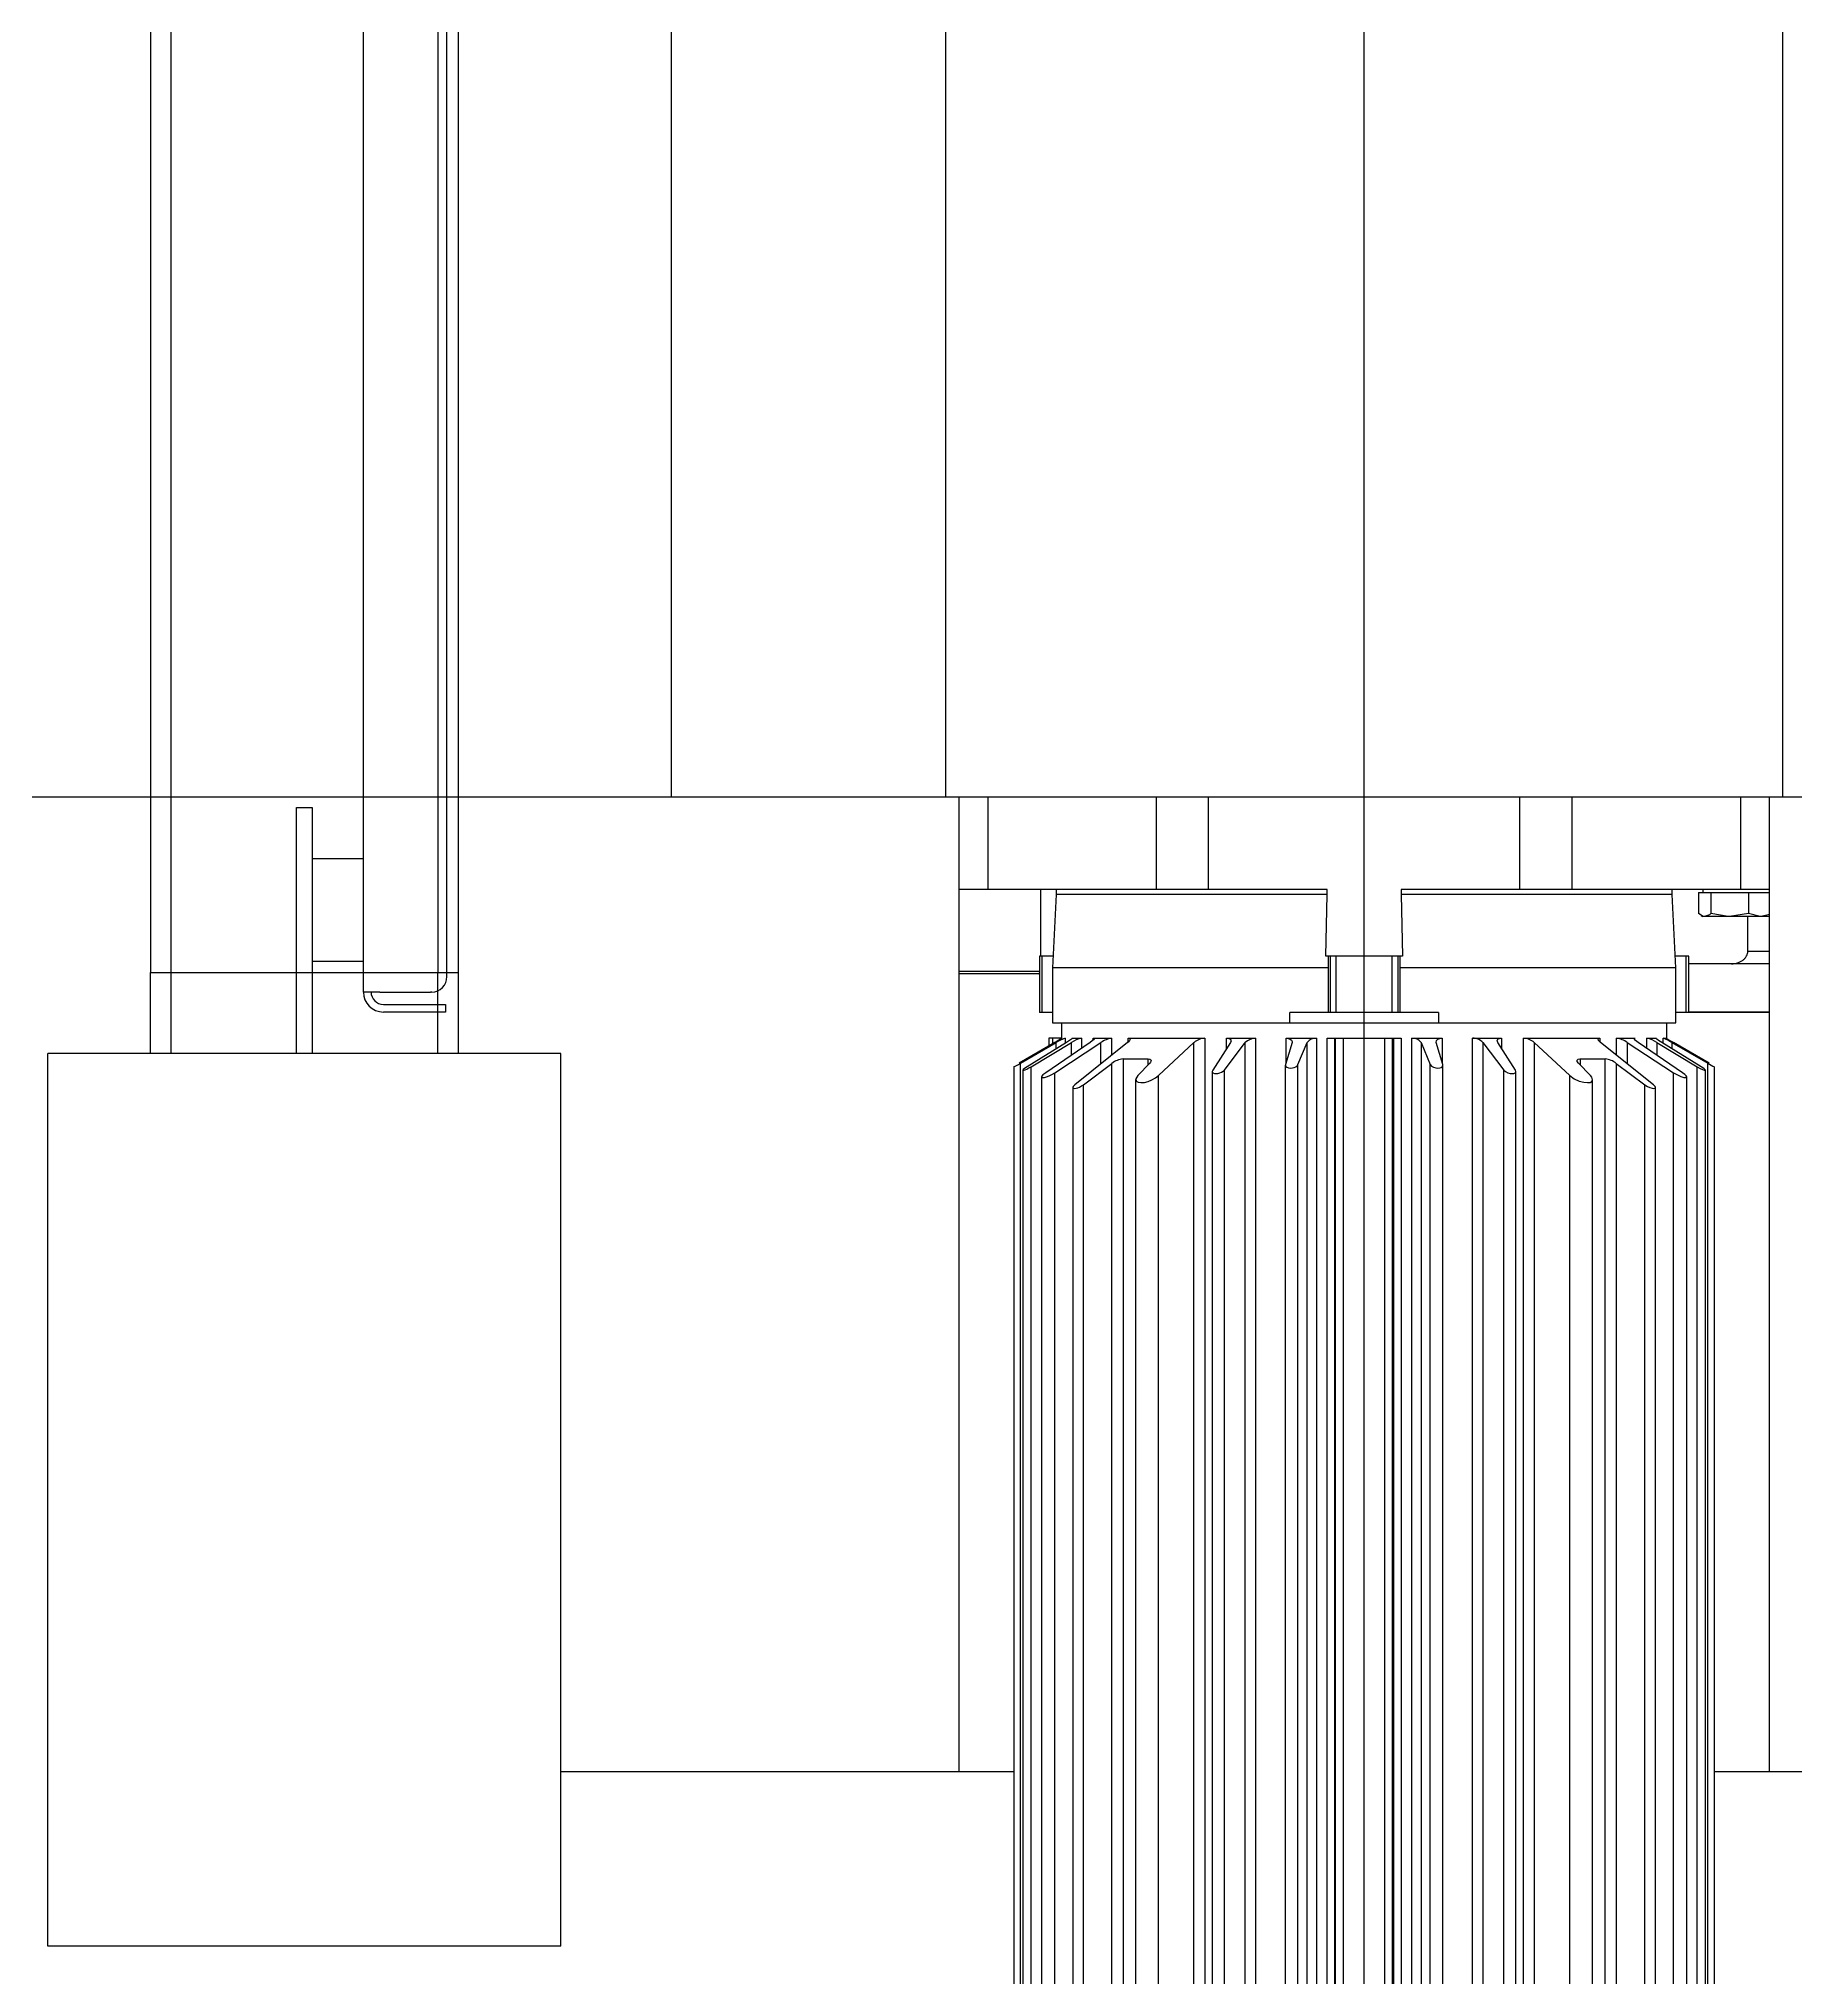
# Model space of a CAD drawing. Header units: inches. Extents: x -955375 to 106222, y -96450 to 64845.
# Drawn here: x 20549.7 to 20891.9, y 26645.1 to 27022.9 of the extents above; entities that cross this region are included whole.
import ezdxf

# ---------------------------------------------------------------- set-up
doc = ezdxf.new("R2010")
doc.units = ezdxf.units.IN
doc.header["$MEASUREMENT"] = 0
doc.linetypes.add('CONTINUA', pattern=[0])
doc.layers.add('ACHUTECH', color=24, linetype='Continuous', lineweight=18)
doc.layers.add('DIBUJO', color=2, linetype='Continuous')
doc.layers.add('P-EQUIPO NUEVO', color=134, linetype='Continuous')
doc.styles.get("Standard").update_dxf_attribs({"font": 'isocp2.shx'})
doc.dimstyles.new('SUPERPEQUEÑA', dxfattribs={"dimtxt": 0.1, "dimasz": 0.05, "dimexe": 0.1, "dimexo": 0.15, "dimgap": 0.05, "dimtad": 1, "dimzin": 0, "dimdsep": 46, "dimtxsty": 'Standard', "dimblk1": 'CRUZZ', "dimblk2": 'CRUZZ', "dimsah": 1, "dimcen": 0.03, "dimse1": 1, "dimse2": 1, "dimclrd": 109, "dimclre": 4, "dimclrt": 173, "dimadec": 0, "dimazin": 0, "dimtfac": 1, "dimtix": 1, "dimtmove": 1, "dimatfit": 3, "dimldrblk": 'CRUZZ', "dimfxl": 1, "dimtolj": 1, "dimtzin": 0, "dimlwd": -1, "dimarcsym": 0})

# ---------------------------------------------------------------- blocks, each defined once
blk = doc.blocks.new('CRUZ')
at = {"layer": 'DIBUJO', "color": 7, "lineweight": -3}
for p, q in [((-0.22, 0), (0.22, 0)), ((0, 0.22), (0, -0.22))]:
    blk.add_line(p, q, dxfattribs=at)
at = {"layer": 'DIBUJO', "color": 7, "lineweight": -3, "const_width": 0.05}
blk.add_lwpolyline([(-0.03, 0, 1), (0.03, 0, 1)], format="xyb", close=True, dxfattribs=at)
blk = doc.blocks.new('CRUZZ')
at = {"layer": 'DIBUJO', "color": 3, "xscale": 10, "yscale": 10, "zscale": 10}
blk.add_blockref('CRUZ', (0, 0), dxfattribs=at)
blk = doc.blocks.new('*D185')
at = {"layer": 'ACHUTECH', "color": 7, "ltscale": 500, "transparency": 16777216}
blk.add_line((5118.65, 54499.15), (5118.65, 25409.93), dxfattribs=at)
at = {"layer": 'Defpoints', "color": 0, "linetype": 'CONTINUA', "ltscale": 500, "transparency": 16777216}
for p in [(26169.23, 54499.2), (5118.65, 25409.88), (6592.24, 25409.88)]:
    blk.add_point(p, dxfattribs=at)
at = {"layer": 'ACHUTECH', "color": 7, "linetype": 'CONTINUA', "ltscale": 500, "transparency": 16777216, "xscale": 0.05, "yscale": 0.05, "zscale": 0.05}
for p, rotation in [((5118.65, 54499.2), 90), ((5118.65, 25409.88), 270)]:
    blk.add_blockref('CRUZZ', p, dxfattribs=dict(at, rotation=rotation))
at = {"layer": 'ACHUTECH', "color": 7, "linetype": 'CONTINUA', "lineweight": 13, "ltscale": 500, "transparency": 16777216, "insert": (5118.56, 39954.54), "char_height": 0.15, "attachment_point": 5, "rotation": 90}
blk.add_mtext('\\A1;29089.32', dxfattribs=at)
blk = doc.blocks.new('*D201')
at = {"layer": 'ACHUTECH', "color": 7, "ltscale": 500, "transparency": 16777216}
blk.add_line((4340.12, 59153.03), (4340.12, 15437.33), dxfattribs=at)
at = {"layer": 'Defpoints', "color": 0, "linetype": 'CONTINUA', "ltscale": 500, "transparency": 16777216}
for p in [(21639.15, 59153.08), (4340.12, 15437.28), (6285.39, 15437.28)]:
    blk.add_point(p, dxfattribs=at)
at = {"layer": 'ACHUTECH', "color": 7, "linetype": 'CONTINUA', "ltscale": 500, "transparency": 16777216, "xscale": 0.05, "yscale": 0.05, "zscale": 0.05}
for p, rotation in [((4340.12, 59153.08), 90), ((4340.12, 15437.28), 270)]:
    blk.add_blockref('CRUZZ', p, dxfattribs=dict(at, rotation=rotation))
at = {"layer": 'ACHUTECH', "color": 7, "linetype": 'CONTINUA', "lineweight": 13, "ltscale": 500, "transparency": 16777216, "insert": (4340.02, 37295.18), "char_height": 0.15, "attachment_point": 5, "rotation": 90}
blk.add_mtext('\\A1;43715.81', dxfattribs=at)
blk = doc.blocks.new('termoformadora 2')
for p, q in [((128467.17, -8469.36), (128467.17, -9693.36)), ((128398.89, -8578.86), (128398.89, -8794.8)), ((128400.22, -8578.86), (128400.22, -8795.48)), ((128400.66, -8578.86), (128400.66, -8794.13)), ((128402.26, -8578.86), (128402.26, -8794.78)), ((128404.31, -8578.86), (128404.31, -8792.81)), ((128406.88, -8578.86), (128406.88, -8793.64)), ((128410.41, -8578.86), (128410.41, -8790.77)), ((128412.47, -8578.86), (128412.47, -8791.28)), ((128418.03, -8795.46), (128418.03, -8578.86)), ((128420.2, -8578.86), (128420.2, -8796.32)), ((128422.64, -8578.86), (128422.64, -8792.28)), ((128427.11, -8578.86), (128427.11, -8793.07)), ((128434.02, -8799.53), (128434.02, -8578.86)), ((128436.12, -8578.86), (128436.12, -8800.36)), ((128437.58, -8578.86), (128437.58, -8793.9)), ((128439.95, -8578.86), (128439.95, -8794.16)), ((128444.01, -8799.51), (128444.01, -8578.86)), ((128446.03, -8578.86), (128446.03, -8800.36)), ((128451.81, -8578.86), (128451.81, -8795.1)), ((128454.27, -8578.86), (128454.27, -8795.22)), ((128456.07, -8799.51), (128456.07, -8578.86)), ((128457.88, -8578.86), (128457.88, -8800.36)), ((128459.98, -8800.36), (128459.98, -8578.86)), ((128461.38, -8578.86), (128461.38, -8800.36)), ((128461.62, -8578.86), (128461.62, -8800.36)), ((128463.12, -8578.86), (128463.12, -8800.36)), ((128471.21, -8578.86), (128471.21, -8800.36)), ((128472.72, -8578.86), (128472.72, -8800.36)), ((128472.96, -8800.36), (128472.96, -8578.86)), ((128474.36, -8578.86), (128474.36, -8800.36)), ((128476.46, -8800.36), (128476.46, -8578.86)), ((128478.26, -8578.86), (128478.26, -8799.51)), ((128480.06, -8578.86), (128480.06, -8795.22)), ((128482.53, -8795.1), (128482.53, -8578.86)), ((128488.31, -8800.36), (128488.31, -8578.86)), ((128490.32, -8578.86), (128490.32, -8799.51)), ((128494.39, -8578.86), (128494.39, -8794.16)), ((128496.76, -8793.9), (128496.76, -8578.86)), ((128498.22, -8800.36), (128498.22, -8578.86)), ((128500.32, -8578.86), (128500.32, -8799.53)), ((128507.23, -8578.86), (128507.23, -8793.07)), ((128511.7, -8792.29), (128511.7, -8578.86)), ((128514.14, -8796.32), (128514.14, -8578.86)), ((128516.31, -8578.86), (128516.31, -8795.46)), ((128521.87, -8578.86), (128521.87, -8791.28)), ((128523.92, -8790.77), (128523.92, -8578.86)), ((128527.46, -8578.86), (128527.46, -8793.64)), ((128530.03, -8792.82), (128530.03, -8578.86)), ((128532.08, -8578.86), (128532.08, -8794.78)), ((128533.68, -8794.13), (128533.68, -8578.86)), ((128534.11, -8578.86), (128534.11, -8795.48)), ((128535.45, -8794.81), (128535.45, -8578.86)), ((128623.67, -8623.36), (128623.67, -8797.36)), ((128623.67, -8623.36), (128723.67, -8623.36)), ((128723.67, -8623.36), (128723.67, -8797.36)), ((128205.17, -8657.36), (128398.89, -8657.36)), ((128388.17, -8657.36), (128388.17, -8847.36)), ((128535.45, -8657.36), (128623.67, -8657.36)), ((128546.17, -8847.36), (128546.17, -8657.36)), ((128410.43, -8790.71), (128410.41, -8790.77)), ((128410.41, -8790.77), (128410.41, -8790.77)), ((128410.41, -8790.77), (128410.49, -8790.97)), ((128410.53, -8790.62), (128410.43, -8790.71)), ((128410.43, -8790.71), (128410.43, -8790.71)), ((128410.49, -8790.97), (128410.49, -8790.97)), ((128410.49, -8790.97), (128410.71, -8791.2)), ((128410.73, -8790.59), (128410.53, -8790.62)), ((128410.53, -8790.62), (128410.53, -8790.62)), ((128410.71, -8791.2), (128410.71, -8791.2)), ((128410.71, -8791.2), (128410.8, -8791.28)), ((128411.04, -8790.62), (128410.73, -8790.59)), ((128410.73, -8790.59), (128410.73, -8790.59)), ((128410.8, -8791.28), (128410.8, -8791.28)), ((128410.8, -8791.28), (128410.8, -8791.28)), ((128410.8, -8791.28), (128410.8, -8791.28)), ((128410.8, -8791.28), (128410.8, -8791.28)), ((128410.8, -8791.28), (128410.8, -8791.28)), ((128410.8, -8791.28), (128410.8, -8791.28)), ((128410.8, -8791.28), (128410.8, -8791.28)), ((128410.8, -8791.28), (128410.8, -8791.28)), ((128410.8, -8791.28), (128410.8, -8791.28)), ((128410.8, -8791.28), (128410.8, -8791.28)), ((128410.8, -8791.28), (128421.08, -8799.51)), ((128411.48, -8790.75), (128411.04, -8790.62)), ((128411.04, -8790.62), (128411.04, -8790.62)), ((128411.97, -8790.97), (128411.48, -8790.75)), ((128411.48, -8790.75), (128411.48, -8790.75)), ((128412.47, -8791.28), (128411.97, -8790.97)), ((128411.97, -8790.97), (128411.97, -8790.97)), ((128418.03, -8795.46), (128412.47, -8791.28)), ((128422.78, -8791.94), (128422.64, -8792.23)), ((128422.64, -8792.23), (128422.64, -8792.23)), ((128422.64, -8792.23), (128422.64, -8792.28)), ((128422.64, -8792.28), (128422.64, -8792.28)), ((128422.64, -8792.28), (128422.81, -8792.75)), ((128423.12, -8791.76), (128422.78, -8791.94)), ((128422.78, -8791.94), (128422.78, -8791.94)), ((128423.65, -8791.7), (128423.12, -8791.76)), ((128423.12, -8791.76), (128423.12, -8791.76)), ((128424.37, -8791.77), (128423.65, -8791.7)), ((128423.65, -8791.7), (128423.65, -8791.7)), ((128425.28, -8792.02), (128424.37, -8791.77)), ((128424.37, -8791.77), (128424.37, -8791.77)), ((128426.24, -8792.45), (128425.28, -8792.02)), ((128425.28, -8792.02), (128425.28, -8792.02)), ((128508.54, -8792.23), (128507.81, -8792.62)), ((128509.28, -8791.94), (128508.54, -8792.23)), ((128508.54, -8792.23), (128508.54, -8792.23)), ((128509.99, -8791.76), (128509.28, -8791.94)), ((128509.28, -8791.94), (128509.28, -8791.94)), ((128510.65, -8791.7), (128509.99, -8791.76)), ((128509.99, -8791.76), (128509.99, -8791.76)), ((128511.23, -8791.77), (128510.65, -8791.7)), ((128510.65, -8791.7), (128510.65, -8791.7)), ((128511.62, -8792.02), (128511.23, -8791.77)), ((128511.23, -8791.77), (128511.23, -8791.77)), ((128511.68, -8792.45), (128511.62, -8792.02)), ((128511.62, -8792.02), (128511.62, -8792.02)), ((128513.26, -8799.51), (128523.54, -8791.28)), ((128521.87, -8791.28), (128516.31, -8795.46)), ((128522.21, -8791.05), (128521.87, -8791.28)), ((128521.87, -8791.28), (128521.87, -8791.28)), ((128521.87, -8791.28), (128521.87, -8791.28)), ((128521.87, -8791.28), (128521.87, -8791.28)), ((128521.87, -8791.28), (128521.87, -8791.28)), ((128521.87, -8791.28), (128521.87, -8791.28)), ((128521.87, -8791.28), (128521.87, -8791.28)), ((128521.87, -8791.28), (128521.87, -8791.28)), ((128521.87, -8791.28), (128521.87, -8791.28)), ((128521.87, -8791.28), (128521.87, -8791.28)), ((128522.6, -8790.85), (128522.21, -8791.05)), ((128522.21, -8791.05), (128522.21, -8791.05)), ((128522.97, -8790.71), (128522.6, -8790.85)), ((128522.6, -8790.85), (128522.6, -8790.85)), ((128523.31, -8790.62), (128522.97, -8790.71)), ((128522.97, -8790.71), (128522.97, -8790.71)), ((128523.59, -8790.59), (128523.31, -8790.62)), ((128523.31, -8790.62), (128523.31, -8790.62)), ((128523.54, -8791.28), (128523.85, -8790.97)), ((128523.82, -8790.62), (128523.59, -8790.59)), ((128523.59, -8790.59), (128523.59, -8790.59)), ((128523.92, -8790.75), (128523.82, -8790.62)), ((128523.82, -8790.62), (128523.82, -8790.62)), ((128523.85, -8790.97), (128523.92, -8790.75)), ((128523.85, -8790.97), (128523.85, -8790.97)), ((128523.92, -8790.75), (128523.92, -8790.75)), ((128399.96, -8795.48), (128406.88, -8799.51)), ((128407.19, -8799.51), (128400.22, -8795.48)), ((128400.72, -8794.09), (128400.66, -8794.13)), ((128400.66, -8794.13), (128400.66, -8794.13)), ((128400.66, -8794.13), (128400.73, -8794.23)), ((128400.9, -8794.13), (128400.72, -8794.09)), ((128400.72, -8794.09), (128400.72, -8794.09)), ((128400.73, -8794.23), (128400.73, -8794.23)), ((128400.73, -8794.23), (128400.91, -8794.39)), ((128401.24, -8794.25), (128400.9, -8794.13)), ((128400.9, -8794.13), (128400.9, -8794.13)), ((128400.91, -8794.39), (128400.91, -8794.39)), ((128400.91, -8794.39), (128401.2, -8794.6)), ((128401.2, -8794.6), (128401.2, -8794.6)), ((128401.2, -8794.6), (128401.49, -8794.78)), ((128401.7, -8794.47), (128401.24, -8794.25)), ((128401.24, -8794.25), (128401.24, -8794.25)), ((128401.49, -8794.78), (128401.49, -8794.78)), ((128401.49, -8794.78), (128401.49, -8794.78)), ((128401.49, -8794.78), (128401.49, -8794.78)), ((128401.49, -8794.78), (128401.49, -8794.78)), ((128401.49, -8794.78), (128401.49, -8794.78)), ((128401.49, -8794.78), (128401.49, -8794.78)), ((128401.49, -8794.78), (128401.49, -8794.78)), ((128401.49, -8794.78), (128401.49, -8794.78)), ((128401.49, -8794.78), (128401.49, -8794.78)), ((128401.49, -8794.78), (128409.19, -8799.51)), ((128402.26, -8794.78), (128401.7, -8794.47)), ((128401.7, -8794.47), (128401.7, -8794.47)), ((128410.14, -8799.51), (128402.26, -8794.78)), ((128404.35, -8792.72), (128404.31, -8792.81)), ((128404.31, -8792.81), (128404.31, -8792.81)), ((128404.31, -8792.81), (128404.41, -8793.02)), ((128404.53, -8792.68), (128404.35, -8792.72)), ((128404.35, -8792.72), (128404.35, -8792.72)), ((128404.41, -8793.02), (128404.41, -8793.02)), ((128404.41, -8793.02), (128404.68, -8793.3)), ((128404.89, -8792.72), (128404.53, -8792.68)), ((128404.53, -8792.68), (128404.53, -8792.68)), ((128404.68, -8793.3), (128404.68, -8793.3)), ((128404.68, -8793.3), (128405.13, -8793.64)), ((128405.44, -8792.9), (128404.89, -8792.72)), ((128404.89, -8792.72), (128404.89, -8792.72)), ((128405.13, -8793.64), (128405.13, -8793.64)), ((128405.13, -8793.64), (128405.13, -8793.64)), ((128405.13, -8793.64), (128405.13, -8793.64)), ((128405.13, -8793.64), (128405.13, -8793.64)), ((128405.13, -8793.64), (128405.13, -8793.64)), ((128405.13, -8793.64), (128405.13, -8793.64)), ((128405.13, -8793.64), (128405.13, -8793.64)), ((128405.13, -8793.64), (128405.13, -8793.64)), ((128405.13, -8793.64), (128405.13, -8793.64)), ((128405.13, -8793.64), (128413.78, -8799.52)), ((128406.12, -8793.21), (128405.44, -8792.9)), ((128405.44, -8792.9), (128405.44, -8792.9)), ((128406.88, -8793.64), (128406.12, -8793.21)), ((128406.12, -8793.21), (128406.12, -8793.21)), ((128415.89, -8799.52), (128406.88, -8793.64)), ((128415.89, -8799.52), (128415.89, -8795.35)), ((128422.81, -8792.75), (128422.81, -8792.75)), ((128422.81, -8792.75), (128423.06, -8793.07)), ((128423.06, -8793.07), (128423.06, -8793.07)), ((128423.06, -8793.07), (128423.06, -8793.07)), ((128423.06, -8793.07), (128423.06, -8793.07)), ((128423.06, -8793.07), (128423.06, -8793.07)), ((128423.06, -8793.07), (128423.06, -8793.07)), ((128423.06, -8793.07), (128423.06, -8793.07)), ((128423.06, -8793.07), (128423.06, -8793.07)), ((128423.06, -8793.07), (128423.06, -8793.07)), ((128423.06, -8793.07), (128423.06, -8793.07)), ((128423.06, -8793.07), (128423.06, -8793.07)), ((128423.06, -8793.07), (128425.41, -8795.48)), ((128425.1, -8796.32), (128425.1, -8795.16)), ((128425.41, -8795.48), (128425.64, -8795.81)), ((128425.65, -8796.1), (128425.49, -8796.25)), ((128425.64, -8795.81), (128425.64, -8795.81)), ((128425.64, -8795.81), (128425.65, -8796.1)), ((128425.65, -8796.1), (128425.65, -8796.1)), ((128427.11, -8793.07), (128426.24, -8792.45)), ((128426.24, -8792.45), (128426.24, -8792.45)), ((128434.02, -8799.53), (128427.11, -8793.07)), ((128437.62, -8793.74), (128437.58, -8793.9)), ((128437.58, -8793.9), (128437.58, -8793.9)), ((128437.58, -8793.9), (128437.67, -8794.16)), ((128437.76, -8793.6), (128437.62, -8793.74)), ((128437.62, -8793.74), (128437.62, -8793.74)), ((128437.67, -8794.16), (128437.67, -8794.16)), ((128437.67, -8794.16), (128437.67, -8794.16)), ((128437.67, -8794.16), (128437.67, -8794.16)), ((128437.67, -8794.16), (128437.67, -8794.16)), ((128437.67, -8794.16), (128437.67, -8794.16)), ((128437.67, -8794.16), (128437.67, -8794.16)), ((128437.67, -8794.16), (128437.67, -8794.16)), ((128437.67, -8794.16), (128437.67, -8794.16)), ((128437.67, -8794.16), (128437.67, -8794.16)), ((128437.67, -8794.16), (128441.14, -8799.51)), ((128437.99, -8793.51), (128437.76, -8793.6)), ((128437.76, -8793.6), (128437.76, -8793.6)), ((128438.3, -8793.47), (128437.99, -8793.51)), ((128437.99, -8793.51), (128437.99, -8793.51)), ((128438.7, -8793.51), (128438.3, -8793.47)), ((128438.3, -8793.47), (128438.3, -8793.47)), ((128439.16, -8793.63), (128438.7, -8793.51)), ((128438.7, -8793.51), (128438.7, -8793.51)), ((128439.6, -8793.85), (128439.16, -8793.63)), ((128439.16, -8793.63), (128439.16, -8793.63)), ((128439.95, -8794.16), (128439.6, -8793.85)), ((128439.6, -8793.85), (128439.6, -8793.85)), ((128444.01, -8799.51), (128439.95, -8794.16)), ((128451.82, -8795), (128451.81, -8795.1)), ((128451.81, -8795.1), (128451.81, -8795.1)), ((128451.81, -8795.1), (128451.83, -8795.22)), ((128451.95, -8794.8), (128451.82, -8795)), ((128451.82, -8795), (128451.82, -8795)), ((128451.83, -8795.22), (128451.83, -8795.22)), ((128451.83, -8795.22), (128451.83, -8795.22)), ((128451.83, -8795.22), (128451.83, -8795.22)), ((128451.83, -8795.22), (128451.83, -8795.22)), ((128451.83, -8795.22), (128451.83, -8795.22)), ((128451.83, -8795.22), (128451.83, -8795.22)), ((128451.83, -8795.22), (128451.83, -8795.22)), ((128451.83, -8795.22), (128451.83, -8795.22)), ((128451.83, -8795.22), (128451.83, -8795.22)), ((128451.83, -8795.22), (128451.83, -8795.22)), ((128451.83, -8795.22), (128453.12, -8799.51)), ((128452.16, -8794.65), (128451.95, -8794.8)), ((128451.95, -8794.8), (128451.95, -8794.8)), ((128451.96, -8800.36), (128451.96, -8795.65)), ((128452.44, -8794.56), (128452.16, -8794.65)), ((128452.16, -8794.65), (128452.16, -8794.65)), ((128452.79, -8794.53), (128452.44, -8794.56)), ((128452.44, -8794.56), (128452.44, -8794.56)), ((128453.19, -8794.57), (128452.79, -8794.53)), ((128452.79, -8794.53), (128452.79, -8794.53)), ((128453.64, -8794.69), (128453.19, -8794.57)), ((128453.19, -8794.57), (128453.19, -8794.57)), ((128454.02, -8794.91), (128453.64, -8794.69)), ((128453.64, -8794.69), (128453.64, -8794.69)), ((128454.27, -8795.22), (128454.02, -8794.91)), ((128454.02, -8794.91), (128454.02, -8794.91)), ((128456.07, -8799.51), (128454.27, -8795.22)), ((128480.06, -8795.22), (128478.26, -8799.51)), ((128480.22, -8795), (128480.06, -8795.22)), ((128480.06, -8795.22), (128480.06, -8795.22)), ((128480.06, -8795.22), (128480.06, -8795.22)), ((128480.06, -8795.22), (128480.06, -8795.22)), ((128480.06, -8795.22), (128480.06, -8795.22)), ((128480.06, -8795.22), (128480.06, -8795.22)), ((128480.06, -8795.22), (128480.06, -8795.22)), ((128480.06, -8795.22), (128480.06, -8795.22)), ((128480.06, -8795.22), (128480.06, -8795.22)), ((128480.06, -8795.22), (128480.06, -8795.22)), ((128480.49, -8794.8), (128480.22, -8795)), ((128480.22, -8795), (128480.22, -8795)), ((128480.81, -8794.65), (128480.49, -8794.8)), ((128480.49, -8794.8), (128480.49, -8794.8)), ((128481.15, -8794.56), (128480.81, -8794.65)), ((128480.81, -8794.65), (128480.81, -8794.65)), ((128481.52, -8794.53), (128481.15, -8794.56)), ((128481.15, -8794.56), (128481.15, -8794.56)), ((128481.22, -8799.51), (128482.51, -8795.22)), ((128481.9, -8794.57), (128481.52, -8794.53)), ((128481.52, -8794.53), (128481.52, -8794.53)), ((128482.25, -8794.69), (128481.9, -8794.57)), ((128481.9, -8794.57), (128481.9, -8794.57)), ((128482.48, -8794.91), (128482.25, -8794.69)), ((128482.25, -8794.69), (128482.25, -8794.69)), ((128482.38, -8795.65), (128482.38, -8800.36)), ((128482.51, -8795.22), (128482.48, -8794.91)), ((128482.48, -8794.91), (128482.48, -8794.91)), ((128494.39, -8794.16), (128490.32, -8799.51)), ((128493.2, -8799.51), (128496.67, -8794.16)), ((128494.62, -8793.94), (128494.39, -8794.16)), ((128494.39, -8794.16), (128494.39, -8794.16)), ((128494.39, -8794.16), (128494.39, -8794.16)), ((128494.39, -8794.16), (128494.39, -8794.16)), ((128494.39, -8794.16), (128494.39, -8794.16)), ((128494.39, -8794.16), (128494.39, -8794.16)), ((128494.39, -8794.16), (128494.39, -8794.16)), ((128494.39, -8794.16), (128494.39, -8794.16)), ((128494.39, -8794.16), (128494.39, -8794.16)), ((128494.39, -8794.16), (128494.39, -8794.16)), ((128494.94, -8793.74), (128494.62, -8793.94)), ((128494.62, -8793.94), (128494.62, -8793.94)), ((128495.29, -8793.6), (128494.94, -8793.74)), ((128494.94, -8793.74), (128494.94, -8793.74)), ((128495.65, -8793.51), (128495.29, -8793.6)), ((128495.29, -8793.6), (128495.29, -8793.6)), ((128496.01, -8793.47), (128495.65, -8793.51)), ((128495.65, -8793.51), (128495.65, -8793.51)), ((128496.35, -8793.51), (128496.01, -8793.47)), ((128496.01, -8793.47), (128496.01, -8793.47)), ((128496.63, -8793.63), (128496.35, -8793.51)), ((128496.35, -8793.51), (128496.35, -8793.51)), ((128496.76, -8793.85), (128496.63, -8793.63)), ((128496.63, -8793.63), (128496.63, -8793.63)), ((128496.67, -8794.16), (128496.76, -8793.85)), ((128496.76, -8793.85), (128496.76, -8793.85)), ((128507.23, -8793.07), (128500.32, -8799.53)), ((128507.81, -8792.62), (128507.23, -8793.07)), ((128507.23, -8793.07), (128507.23, -8793.07)), ((128507.23, -8793.07), (128507.23, -8793.07)), ((128507.23, -8793.07), (128507.23, -8793.07)), ((128507.23, -8793.07), (128507.23, -8793.07)), ((128507.23, -8793.07), (128507.23, -8793.07)), ((128507.23, -8793.07), (128507.23, -8793.07)), ((128507.23, -8793.07), (128507.23, -8793.07)), ((128507.23, -8793.07), (128507.23, -8793.07)), ((128507.23, -8793.07), (128507.23, -8793.07)), ((128507.81, -8792.62), (128507.81, -8792.62)), ((128508.66, -8795.98), (128508.77, -8795.68)), ((128508.72, -8796.16), (128508.66, -8795.98)), ((128508.66, -8795.98), (128508.66, -8795.98)), ((128508.77, -8795.68), (128508.93, -8795.48)), ((128508.77, -8795.68), (128508.77, -8795.68)), ((128508.93, -8795.48), (128511.27, -8793.07)), ((128508.93, -8795.48), (128508.93, -8795.48)), ((128508.93, -8795.48), (128508.93, -8795.48)), ((128508.93, -8795.48), (128508.93, -8795.48)), ((128508.93, -8795.48), (128508.93, -8795.48)), ((128508.93, -8795.48), (128508.93, -8795.48)), ((128509.24, -8795.16), (128509.24, -8796.32)), ((128511.27, -8793.07), (128511.68, -8792.45)), ((128511.68, -8792.45), (128511.68, -8792.45)), ((128527.46, -8793.64), (128518.45, -8799.52)), ((128518.45, -8795.35), (128518.45, -8799.52)), ((128520.56, -8799.52), (128529.21, -8793.64)), ((128532.08, -8794.78), (128524.2, -8799.51)), ((128525.15, -8799.51), (128532.85, -8794.78)), ((128534.11, -8795.48), (128527.15, -8799.51)), ((128527.99, -8793.32), (128527.46, -8793.64)), ((128527.46, -8793.64), (128527.46, -8793.64)), ((128527.46, -8793.64), (128527.46, -8793.64)), ((128527.46, -8793.64), (128527.46, -8793.64)), ((128527.46, -8793.64), (128527.46, -8793.64)), ((128527.46, -8793.64), (128527.46, -8793.64)), ((128527.46, -8793.64), (128527.46, -8793.64)), ((128527.46, -8793.64), (128527.46, -8793.64)), ((128527.46, -8793.64), (128527.46, -8793.64)), ((128527.46, -8793.64), (128527.46, -8793.64)), ((128527.46, -8799.51), (128534.37, -8795.48)), ((128528.55, -8793.05), (128527.99, -8793.32)), ((128527.99, -8793.32), (128527.99, -8793.32)), ((128529.04, -8792.85), (128528.55, -8793.05)), ((128528.55, -8793.05), (128528.55, -8793.05)), ((128529.46, -8792.72), (128529.04, -8792.85)), ((128529.04, -8792.85), (128529.04, -8792.85)), ((128529.21, -8793.64), (128529.76, -8793.21)), ((128529.79, -8792.68), (128529.46, -8792.72)), ((128529.46, -8792.72), (128529.46, -8792.72)), ((128529.76, -8793.21), (128530.01, -8792.9)), ((128529.76, -8793.21), (128529.76, -8793.21)), ((128529.99, -8792.72), (128529.79, -8792.68)), ((128529.79, -8792.68), (128529.79, -8792.68)), ((128530.01, -8792.9), (128529.99, -8792.72)), ((128529.99, -8792.72), (128529.99, -8792.72)), ((128530.01, -8792.9), (128530.01, -8792.9)), ((128532.48, -8794.56), (128532.08, -8794.78)), ((128532.08, -8794.78), (128532.08, -8794.78)), ((128532.08, -8794.78), (128532.08, -8794.78)), ((128532.08, -8794.78), (128532.08, -8794.78)), ((128532.08, -8794.78), (128532.08, -8794.78)), ((128532.08, -8794.78), (128532.08, -8794.78)), ((128532.08, -8794.78), (128532.08, -8794.78)), ((128532.08, -8794.78), (128532.08, -8794.78)), ((128532.08, -8794.78), (128532.08, -8794.78)), ((128532.08, -8794.78), (128532.08, -8794.78)), ((128532.87, -8794.36), (128532.48, -8794.56)), ((128532.48, -8794.56), (128532.48, -8794.56)), ((128532.85, -8794.78), (128533.32, -8794.47)), ((128533.19, -8794.21), (128532.87, -8794.36)), ((128532.87, -8794.36), (128532.87, -8794.36)), ((128533.44, -8794.13), (128533.19, -8794.21)), ((128533.19, -8794.21), (128533.19, -8794.21)), ((128533.32, -8794.47), (128533.59, -8794.25)), ((128533.32, -8794.47), (128533.32, -8794.47)), ((128533.61, -8794.09), (128533.44, -8794.13)), ((128533.44, -8794.13), (128533.44, -8794.13)), ((128533.59, -8794.25), (128533.68, -8794.13)), ((128533.59, -8794.25), (128533.59, -8794.25)), ((128533.68, -8794.13), (128533.61, -8794.09)), ((128533.61, -8794.09), (128533.61, -8794.09)), ((128533.68, -8794.13), (128533.68, -8794.13)), ((128534.51, -8795.26), (128534.11, -8795.48)), ((128534.88, -8795.06), (128534.51, -8795.26)), ((128535.16, -8794.92), (128534.88, -8795.06)), ((128535.35, -8794.83), (128535.16, -8794.92)), ((128535.45, -8794.81), (128535.35, -8794.83)), ((128407.19, -8799.51), (128407.19, -8798.28)), ((128408.88, -8799.32), (128408.88, -8800.36)), ((128409.19, -8799.51), (128409.79, -8799.9)), ((128409.79, -8799.9), (128409.79, -8799.9)), ((128409.79, -8799.9), (128410.13, -8800.18)), ((128410.14, -8799.51), (128410.14, -8797.04)), ((128412.08, -8798.36), (128412.08, -8800.36)), ((128413.78, -8799.52), (128414.29, -8799.91)), ((128414.29, -8799.91), (128414.29, -8799.91)), ((128414.29, -8799.91), (128414.51, -8800.19)), ((128417.97, -8797.03), (128417.97, -8800.36)), ((128425.1, -8796.32), (128420.2, -8796.32)), ((128421.08, -8799.51), (128421.47, -8799.91)), ((128421.21, -8800.36), (128421.21, -8799.65)), ((128421.47, -8799.91), (128421.47, -8799.91)), ((128421.47, -8799.91), (128421.56, -8800.18)), ((128425.17, -8796.32), (128425.1, -8796.32)), ((128425.1, -8796.32), (128425.1, -8796.32)), ((128425.1, -8796.32), (128425.1, -8796.32)), ((128425.1, -8796.32), (128425.1, -8796.32)), ((128425.1, -8796.32), (128425.1, -8796.32)), ((128425.1, -8796.32), (128425.1, -8796.32)), ((128425.49, -8796.25), (128425.17, -8796.32)), ((128425.17, -8796.32), (128425.17, -8796.32)), ((128425.49, -8796.25), (128425.49, -8796.25)), ((128440.38, -8800.36), (128440.38, -8798.34)), ((128441.25, -8799.9), (128441.09, -8800.18)), ((128441.14, -8799.51), (128441.25, -8799.9)), ((128441.25, -8799.9), (128441.25, -8799.9)), ((128453.09, -8799.9), (128452.8, -8800.18)), ((128453.12, -8799.51), (128453.09, -8799.9)), ((128453.09, -8799.9), (128453.09, -8799.9)), ((128481.19, -8799.67), (128481.22, -8799.51)), ((128481.2, -8799.75), (128481.19, -8799.67)), ((128481.19, -8799.67), (128481.19, -8799.67)), ((128481.33, -8800.01), (128481.2, -8799.75)), ((128481.2, -8799.75), (128481.2, -8799.75)), ((128481.22, -8799.51), (128481.22, -8799.51)), ((128481.22, -8799.51), (128481.22, -8799.51)), ((128481.22, -8799.51), (128481.22, -8799.51)), ((128481.22, -8799.51), (128481.22, -8799.51)), ((128481.22, -8799.51), (128481.22, -8799.51)), ((128481.22, -8799.51), (128481.22, -8799.51)), ((128493.08, -8799.85), (128493.2, -8799.51)), ((128493.12, -8800.01), (128493.08, -8799.85)), ((128493.08, -8799.85), (128493.08, -8799.85)), ((128493.2, -8799.51), (128493.2, -8799.51)), ((128493.2, -8799.51), (128493.2, -8799.51)), ((128493.2, -8799.51), (128493.2, -8799.51)), ((128493.2, -8799.51), (128493.2, -8799.51)), ((128493.2, -8799.51), (128493.2, -8799.51)), ((128493.96, -8798.34), (128493.96, -8800.36)), ((128508.92, -8796.28), (128508.72, -8796.16)), ((128508.72, -8796.16), (128508.72, -8796.16)), ((128509.24, -8796.32), (128508.92, -8796.28)), ((128508.92, -8796.28), (128508.92, -8796.28)), ((128514.14, -8796.32), (128509.24, -8796.32)), ((128512.77, -8800.16), (128512.88, -8799.9)), ((128512.88, -8799.9), (128513.15, -8799.61)), ((128512.88, -8799.9), (128512.88, -8799.9)), ((128513.13, -8799.63), (128513.13, -8800.36)), ((128513.15, -8799.61), (128513.26, -8799.51)), ((128513.15, -8799.61), (128513.15, -8799.61)), ((128513.26, -8799.51), (128513.26, -8799.51)), ((128513.26, -8799.51), (128513.26, -8799.51)), ((128513.26, -8799.51), (128513.26, -8799.51)), ((128513.26, -8799.51), (128513.26, -8799.51)), ((128513.26, -8799.51), (128513.26, -8799.51)), ((128513.26, -8799.51), (128513.26, -8799.51)), ((128516.37, -8800.36), (128516.37, -8797.03)), ((128519.89, -8800.08), (128520.14, -8799.83)), ((128520.14, -8799.83), (128520.56, -8799.52)), ((128520.14, -8799.83), (128520.14, -8799.83)), ((128520.56, -8799.52), (128520.56, -8799.52)), ((128520.56, -8799.52), (128520.56, -8799.52)), ((128520.56, -8799.52), (128520.56, -8799.52)), ((128520.56, -8799.52), (128520.56, -8799.52)), ((128520.56, -8799.52), (128520.56, -8799.52)), ((128522.26, -8800.36), (128522.26, -8798.36)), ((128524.2, -8797.04), (128524.2, -8799.51)), ((128524.4, -8800.02), (128524.76, -8799.76)), ((128524.76, -8799.76), (128525.15, -8799.51)), ((128524.76, -8799.76), (128524.76, -8799.76)), ((128525.15, -8799.51), (128525.15, -8799.51)), ((128525.15, -8799.51), (128525.15, -8799.51)), ((128525.15, -8799.51), (128525.15, -8799.51)), ((128525.15, -8799.51), (128525.15, -8799.51)), ((128525.15, -8799.51), (128525.15, -8799.51)), ((128525.45, -8800.36), (128525.45, -8799.32)), ((128526.69, -8799.97), (128527.15, -8799.69)), ((128527.15, -8798.28), (128527.15, -8799.51)), ((128527.15, -8799.69), (128527.46, -8799.51)), ((128527.83, -8799.29), (128527.83, -8800.36)), ((128528.58, -8800.36), (128528.58, -8798.86)), ((128623.67, -8797.36), (128723.67, -8797.36)), ((128643.67, -8813.16), (128643.67, -8797.36)), ((128647.67, -8797.36), (128647.67, -8813.16)), ((128672.17, -8845.36), (128672.17, -8797.36)), ((128675.17, -8797.36), (128675.17, -8845.36)), ((128699.67, -8813.16), (128699.67, -8797.36)), ((128703.67, -8797.36), (128703.67, -8813.16)), ((128406.42, -8803.36), (128406.42, -8814.05)), ((128527.92, -8803.36), (128406.42, -8803.36)), ((128408.17, -8800.37), (128408.17, -8803.36)), ((128408.3, -8800.36), (128408.25, -8800.36)), ((128408.25, -8800.36), (128408.25, -8800.36)), ((128408.25, -8800.36), (128408.25, -8800.36)), ((128408.25, -8800.36), (128408.25, -8800.36)), ((128408.25, -8800.36), (128408.25, -8800.36)), ((128408.25, -8800.36), (128408.25, -8800.36)), ((128408.25, -8800.36), (128408.25, -8800.36)), ((128408.25, -8800.36), (128408.25, -8800.36)), ((128408.35, -8800.36), (128408.3, -8800.36)), ((128408.3, -8800.36), (128408.3, -8800.36)), ((128408.42, -8800.36), (128408.35, -8800.36)), ((128408.35, -8800.36), (128408.35, -8800.36)), ((128408.49, -8800.36), (128408.42, -8800.36)), ((128408.42, -8800.36), (128408.42, -8800.36)), ((128408.58, -8800.36), (128408.49, -8800.36)), ((128408.49, -8800.36), (128408.49, -8800.36)), ((128408.67, -8800.36), (128408.58, -8800.36)), ((128408.58, -8800.36), (128408.58, -8800.36)), ((128408.88, -8800.36), (128408.67, -8800.36)), ((128408.67, -8800.36), (128408.67, -8800.36)), ((128410.13, -8800.18), (128410.13, -8800.18)), ((128410.13, -8800.18), (128410.24, -8800.32)), ((128410.24, -8800.32), (128410.19, -8800.36)), ((128410.19, -8800.36), (128410.19, -8800.36)), ((128410.19, -8800.36), (128410.19, -8800.36)), ((128410.19, -8800.36), (128410.19, -8800.36)), ((128410.19, -8800.36), (128410.19, -8800.36)), ((128410.39, -8800.36), (128410.19, -8800.36)), ((128410.19, -8800.36), (128410.19, -8800.36)), ((128410.19, -8800.36), (128410.19, -8800.36)), ((128410.19, -8800.36), (128410.19, -8800.36)), ((128410.19, -8800.36), (128410.19, -8800.36)), ((128410.19, -8800.36), (128410.19, -8800.36)), ((128410.19, -8800.36), (128410.19, -8800.36)), ((128410.19, -8800.36), (128410.19, -8800.36)), ((128410.19, -8800.36), (128410.19, -8800.36)), ((128410.24, -8800.32), (128410.24, -8800.32)), ((128410.6, -8800.36), (128410.39, -8800.36)), ((128410.39, -8800.36), (128410.39, -8800.36)), ((128410.83, -8800.36), (128410.6, -8800.36)), ((128410.6, -8800.36), (128410.6, -8800.36)), ((128411.06, -8800.36), (128410.83, -8800.36)), ((128410.83, -8800.36), (128410.83, -8800.36)), ((128411.3, -8800.36), (128411.06, -8800.36)), ((128411.06, -8800.36), (128411.06, -8800.36)), ((128411.55, -8800.36), (128411.3, -8800.36)), ((128411.3, -8800.36), (128411.3, -8800.36)), ((128411.81, -8800.36), (128411.55, -8800.36)), ((128411.55, -8800.36), (128411.55, -8800.36)), ((128412.08, -8800.36), (128411.81, -8800.36)), ((128411.81, -8800.36), (128411.81, -8800.36)), ((128414.5, -8800.33), (128414.37, -8800.36)), ((128417.97, -8800.36), (128414.37, -8800.36)), ((128414.51, -8800.19), (128414.51, -8800.19)), ((128414.51, -8800.19), (128414.51, -8800.25)), ((128414.51, -8800.25), (128414.51, -8800.25)), ((128414.51, -8800.25), (128414.51, -8800.25)), ((128414.51, -8800.25), (128414.51, -8800.25)), ((128421.43, -8800.33), (128421.21, -8800.36)), ((128421.21, -8800.36), (128421.21, -8800.36)), ((128421.21, -8800.36), (128421.21, -8800.36)), ((128421.21, -8800.36), (128421.21, -8800.36)), ((128421.21, -8800.36), (128421.21, -8800.36)), ((128436.12, -8800.36), (128421.21, -8800.36)), ((128421.56, -8800.18), (128421.43, -8800.33)), ((128421.43, -8800.33), (128421.43, -8800.33)), ((128421.56, -8800.18), (128421.56, -8800.18)), ((128440.8, -8800.32), (128440.38, -8800.36)), ((128440.38, -8800.36), (128440.38, -8800.36)), ((128440.38, -8800.36), (128440.38, -8800.36)), ((128440.38, -8800.36), (128440.38, -8800.36)), ((128440.38, -8800.36), (128440.38, -8800.36)), ((128441.07, -8800.36), (128440.38, -8800.36)), ((128440.38, -8800.36), (128440.38, -8800.36)), ((128440.38, -8800.36), (128440.38, -8800.36)), ((128440.38, -8800.36), (128440.38, -8800.36)), ((128440.38, -8800.36), (128440.38, -8800.36)), ((128440.38, -8800.36), (128440.38, -8800.36)), ((128440.38, -8800.36), (128440.38, -8800.36)), ((128440.38, -8800.36), (128440.38, -8800.36)), ((128440.38, -8800.36), (128440.38, -8800.36)), ((128441.09, -8800.18), (128440.8, -8800.32)), ((128440.8, -8800.32), (128440.8, -8800.32)), ((128441.77, -8800.36), (128441.07, -8800.36)), ((128441.07, -8800.36), (128441.07, -8800.36)), ((128441.09, -8800.18), (128441.09, -8800.18)), ((128442.47, -8800.36), (128441.77, -8800.36)), ((128441.77, -8800.36), (128441.77, -8800.36)), ((128443.17, -8800.36), (128442.47, -8800.36)), ((128442.47, -8800.36), (128442.47, -8800.36)), ((128443.88, -8800.36), (128443.17, -8800.36)), ((128443.17, -8800.36), (128443.17, -8800.36)), ((128444.59, -8800.36), (128443.88, -8800.36)), ((128443.88, -8800.36), (128443.88, -8800.36)), ((128445.31, -8800.36), (128444.59, -8800.36)), ((128444.59, -8800.36), (128444.59, -8800.36)), ((128446.03, -8800.36), (128445.31, -8800.36)), ((128445.31, -8800.36), (128445.31, -8800.36)), ((128452.43, -8800.32), (128451.96, -8800.36)), ((128451.96, -8800.36), (128451.96, -8800.36)), ((128451.96, -8800.36), (128451.96, -8800.36)), ((128451.96, -8800.36), (128451.96, -8800.36)), ((128451.96, -8800.36), (128451.96, -8800.36)), ((128452.69, -8800.36), (128451.96, -8800.36)), ((128451.96, -8800.36), (128451.96, -8800.36)), ((128451.96, -8800.36), (128451.96, -8800.36)), ((128451.96, -8800.36), (128451.96, -8800.36)), ((128451.96, -8800.36), (128451.96, -8800.36)), ((128451.96, -8800.36), (128451.96, -8800.36)), ((128452.8, -8800.18), (128452.43, -8800.32)), ((128452.43, -8800.32), (128452.43, -8800.32)), ((128454.9, -8800.36), (128452.69, -8800.36)), ((128452.69, -8800.36), (128452.69, -8800.36)), ((128452.69, -8805.36), (128452.69, -8803.36)), ((128452.8, -8800.18), (128452.8, -8800.18)), ((128455.64, -8800.36), (128454.9, -8800.36)), ((128454.9, -8800.36), (128454.9, -8800.36)), ((128456.39, -8800.36), (128455.64, -8800.36)), ((128455.64, -8800.36), (128455.64, -8800.36)), ((128457.88, -8800.36), (128456.39, -8800.36)), ((128456.39, -8800.36), (128456.39, -8800.36)), ((128474.36, -8800.36), (128459.98, -8800.36)), ((128477.21, -8800.36), (128476.46, -8800.36)), ((128476.46, -8800.36), (128476.46, -8800.36)), ((128476.46, -8800.36), (128476.46, -8800.36)), ((128476.46, -8800.36), (128476.46, -8800.36)), ((128476.46, -8800.36), (128476.46, -8800.36)), ((128476.46, -8800.36), (128476.46, -8800.36)), ((128476.46, -8800.36), (128476.46, -8800.36)), ((128476.46, -8800.36), (128476.46, -8800.36)), ((128477.95, -8800.36), (128477.21, -8800.36)), ((128477.21, -8800.36), (128477.21, -8800.36)), ((128478.69, -8800.36), (128477.95, -8800.36)), ((128477.95, -8800.36), (128477.95, -8800.36)), ((128479.44, -8800.36), (128478.69, -8800.36)), ((128478.69, -8800.36), (128478.69, -8800.36)), ((128480.18, -8800.36), (128479.44, -8800.36)), ((128479.44, -8800.36), (128479.44, -8800.36)), ((128480.91, -8800.36), (128480.18, -8800.36)), ((128480.18, -8800.36), (128480.18, -8800.36)), ((128482.38, -8800.36), (128480.91, -8800.36)), ((128480.91, -8800.36), (128480.91, -8800.36)), ((128481.58, -8800.2), (128481.33, -8800.01)), ((128481.33, -8800.01), (128481.33, -8800.01)), ((128481.94, -8800.32), (128481.58, -8800.2)), ((128481.58, -8800.2), (128481.58, -8800.2)), ((128481.65, -8803.36), (128481.65, -8805.36)), ((128482.38, -8800.36), (128481.94, -8800.32)), ((128481.94, -8800.32), (128481.94, -8800.32)), ((128489.03, -8800.36), (128488.31, -8800.36)), ((128488.31, -8800.36), (128488.31, -8800.36)), ((128488.31, -8800.36), (128488.31, -8800.36)), ((128488.31, -8800.36), (128488.31, -8800.36)), ((128488.31, -8800.36), (128488.31, -8800.36)), ((128489.75, -8800.36), (128489.03, -8800.36)), ((128489.03, -8800.36), (128489.03, -8800.36)), ((128490.46, -8800.36), (128489.75, -8800.36)), ((128489.75, -8800.36), (128489.75, -8800.36)), ((128493.96, -8800.36), (128490.46, -8800.36)), ((128490.46, -8800.36), (128490.46, -8800.36)), ((128493.28, -8800.2), (128493.12, -8800.01)), ((128493.12, -8800.01), (128493.12, -8800.01)), ((128493.56, -8800.32), (128493.28, -8800.2)), ((128493.28, -8800.2), (128493.28, -8800.2)), ((128493.96, -8800.36), (128493.56, -8800.32)), ((128493.56, -8800.32), (128493.56, -8800.32)), ((128500.31, -8800.36), (128498.22, -8800.36)), ((128498.22, -8800.36), (128498.22, -8800.36)), ((128498.22, -8800.36), (128498.22, -8800.36)), ((128498.22, -8800.36), (128498.22, -8800.36)), ((128498.22, -8800.36), (128498.22, -8800.36)), ((128498.22, -8800.36), (128498.22, -8800.36)), ((128498.22, -8800.36), (128498.22, -8800.36)), ((128498.22, -8800.36), (128498.22, -8800.36)), ((128498.22, -8800.36), (128498.22, -8800.36)), ((128502.35, -8800.36), (128500.31, -8800.36)), ((128500.31, -8800.36), (128500.31, -8800.36)), ((128504.32, -8800.36), (128502.35, -8800.36)), ((128502.35, -8800.36), (128502.35, -8800.36)), ((128506.23, -8800.36), (128504.32, -8800.36)), ((128504.32, -8800.36), (128504.32, -8800.36)), ((128508.07, -8800.36), (128506.23, -8800.36)), ((128506.23, -8800.36), (128506.23, -8800.36)), ((128509.83, -8800.36), (128508.07, -8800.36)), ((128508.07, -8800.36), (128508.07, -8800.36)), ((128511.52, -8800.36), (128509.83, -8800.36)), ((128509.83, -8800.36), (128509.83, -8800.36)), ((128513.13, -8800.36), (128511.52, -8800.36)), ((128511.52, -8800.36), (128511.52, -8800.36)), ((128512.78, -8800.2), (128512.77, -8800.16)), ((128512.77, -8800.16), (128512.77, -8800.16)), ((128512.89, -8800.32), (128512.78, -8800.2)), ((128512.78, -8800.2), (128512.78, -8800.2)), ((128513.13, -8800.36), (128512.89, -8800.32)), ((128512.89, -8800.32), (128512.89, -8800.32)), ((128516.86, -8800.36), (128516.37, -8800.36)), ((128516.37, -8800.36), (128516.37, -8800.36)), ((128516.37, -8800.36), (128516.37, -8800.36)), ((128516.37, -8800.36), (128516.37, -8800.36)), ((128516.37, -8800.36), (128516.37, -8800.36)), ((128516.37, -8800.36), (128516.37, -8800.36)), ((128516.37, -8800.36), (128516.37, -8800.36)), ((128516.37, -8800.36), (128516.37, -8800.36)), ((128517.34, -8800.36), (128516.86, -8800.36)), ((128516.86, -8800.36), (128516.86, -8800.36)), ((128517.81, -8800.36), (128517.34, -8800.36)), ((128517.34, -8800.36), (128517.34, -8800.36)), ((128518.26, -8800.36), (128517.81, -8800.36)), ((128517.81, -8800.36), (128517.81, -8800.36)), ((128518.71, -8800.36), (128518.26, -8800.36)), ((128518.26, -8800.36), (128518.26, -8800.36)), ((128519.14, -8800.36), (128518.71, -8800.36)), ((128518.71, -8800.36), (128518.71, -8800.36)), ((128519.97, -8800.36), (128519.14, -8800.36)), ((128519.14, -8800.36), (128519.14, -8800.36)), ((128519.8, -8800.27), (128519.89, -8800.08)), ((128519.83, -8800.32), (128519.8, -8800.27)), ((128519.8, -8800.27), (128519.8, -8800.27)), ((128519.97, -8800.36), (128519.83, -8800.32)), ((128519.83, -8800.32), (128519.83, -8800.32)), ((128519.89, -8800.08), (128519.89, -8800.08)), ((128519.97, -8800), (128519.97, -8800.36)), ((128522.53, -8800.36), (128522.26, -8800.36)), ((128522.26, -8800.36), (128522.26, -8800.36)), ((128522.26, -8800.36), (128522.26, -8800.36)), ((128522.26, -8800.36), (128522.26, -8800.36)), ((128522.26, -8800.36), (128522.26, -8800.36)), ((128522.26, -8800.36), (128522.26, -8800.36)), ((128522.26, -8800.36), (128522.26, -8800.36)), ((128522.26, -8800.36), (128522.26, -8800.36)), ((128522.26, -8800.36), (128522.26, -8800.36)), ((128522.79, -8800.36), (128522.53, -8800.36)), ((128522.53, -8800.36), (128522.53, -8800.36)), ((128523.04, -8800.36), (128522.79, -8800.36)), ((128522.79, -8800.36), (128522.79, -8800.36)), ((128523.28, -8800.36), (128523.04, -8800.36)), ((128523.04, -8800.36), (128523.04, -8800.36)), ((128523.51, -8800.36), (128523.28, -8800.36)), ((128523.28, -8800.36), (128523.28, -8800.36)), ((128523.73, -8800.36), (128523.51, -8800.36)), ((128523.51, -8800.36), (128523.51, -8800.36)), ((128523.95, -8800.36), (128523.73, -8800.36)), ((128523.73, -8800.36), (128523.73, -8800.36)), ((128524.15, -8800.36), (128523.95, -8800.36)), ((128523.95, -8800.36), (128523.95, -8800.36)), ((128524.09, -8800.33), (128524.18, -8800.21)), ((128524.15, -8800.36), (128524.09, -8800.33)), ((128524.09, -8800.33), (128524.09, -8800.33)), ((128524.18, -8800.21), (128524.4, -8800.02)), ((128524.18, -8800.21), (128524.18, -8800.21)), ((128524.4, -8800.02), (128524.4, -8800.02)), ((128526.08, -8800.36), (128526.16, -8800.3)), ((128526.16, -8800.3), (128526.36, -8800.17)), ((128526.17, -8803.36), (128526.16, -8800.3)), ((128526.17, -8800.36), (128528.58, -8800.36)), ((128526.36, -8800.17), (128526.69, -8799.97)), ((128527.92, -8814.05), (128527.92, -8803.36)), ((128388.17, -8805.36), (128406.42, -8805.36)), ((128388.17, -8805.41), (128403.89, -8805.41)), ((128403.89, -8805.36), (128403.89, -8816.36)), ((128404.44, -8805.36), (128404.44, -8816.36)), ((128452.69, -8805.36), (128481.65, -8805.36)), ((128460.23, -8814.05), (128460.23, -8805.36)), ((128460.61, -8816.36), (128460.61, -8805.36)), ((128461.72, -8805.36), (128461.72, -8816.36)), ((128472.62, -8805.36), (128472.62, -8816.36)), ((128473.72, -8805.36), (128473.72, -8816.36)), ((128474.11, -8805.36), (128474.11, -8814.05)), ((128527.92, -8805.36), (128530.45, -8805.36)), ((128529.9, -8805.36), (128529.9, -8816.36)), ((128530.45, -8816.36), (128530.45, -8805.36)), ((128646.17, -8805.46), (128658.27, -8805.46)), ((128646.17, -8806.96), (128646.17, -8805.46)), ((128658.27, -8806.96), (128646.17, -8806.96)), ((128648.85, -8809.36), (128649.11, -8809.36)), ((128658.95, -8809.36), (128649.11, -8809.36)), ((128658.95, -8809.36), (128662.17, -8809.36)), ((128662.17, -8809.36), (128662.17, -9685.36)), ((128388.13, -8814.86), (128403.89, -8814.86)), ((128406.42, -8814.05), (128407.17, -8828.36)), ((128406.42, -8814.05), (128460.23, -8814.05)), ((128460.23, -8816.36), (128460.23, -8814.05)), ((128474.11, -8814.05), (128474.11, -8816.36)), ((128474.11, -8814.05), (128527.92, -8814.05)), ((128527.17, -8828.36), (128527.92, -8814.05)), ((128530.67, -8812.91), (128530.45, -8813.14)), ((128546.17, -8813.41), (128530.45, -8813.41)), ((128530.67, -8812.91), (128546.17, -8812.91)), ((128647.67, -8813.16), (128643.67, -8813.16)), ((128643.67, -9683.16), (128643.67, -8813.16)), ((128645.9, -8812.36), (128645.9, -9682.36)), ((128699.67, -8813.16), (128647.67, -8813.16)), ((128647.67, -9683.16), (128647.67, -8813.16)), ((128703.67, -8813.16), (128699.67, -8813.16)), ((128699.67, -9683.16), (128699.67, -8813.16)), ((128703.67, -9683.16), (128703.67, -8813.16)), ((128392.4, -8817.36), (128388.17, -8817.36)), ((128392.4, -8817.36), (128392.4, -8824.06)), ((128403.89, -8816.36), (128406.54, -8816.36)), ((128459.69, -8816.36), (128474.65, -8816.36)), ((128459.94, -8828.36), (128459.69, -8816.36)), ((128474.65, -8816.36), (128474.39, -8828.36)), ((128527.8, -8816.36), (128530.45, -8816.36)), ((128530.17, -8816.36), (128530.17, -8829.36)), ((128672.17, -8815.36), (128662.17, -8815.36)), ((128388.17, -8824.45), (128389.8, -8824.06)), ((128388.17, -8824.06), (128389.8, -8824.06)), ((128389.8, -8824.06), (128389.98, -8824.07)), ((128389.8, -8824.06), (128395.96, -8824.06)), ((128389.98, -8824.07), (128389.98, -8824.07)), ((128389.98, -8824.07), (128392.29, -8824.65)), ((128392.29, -8824.65), (128395.96, -8824.06)), ((128392.29, -8824.65), (128392.29, -8824.65)), ((128392.29, -8824.65), (128392.29, -8824.65)), ((128392.29, -8828.76), (128392.29, -8824.65)), ((128395.96, -8824.06), (128396.23, -8824.07)), ((128395.96, -8824.06), (128401.17, -8824.06)), ((128396.23, -8824.07), (128396.23, -8824.07)), ((128396.23, -8824.07), (128399.64, -8824.65)), ((128399.64, -8824.65), (128399.9, -8824.43)), ((128399.64, -8824.65), (128399.64, -8824.65)), ((128399.64, -8824.65), (128399.64, -8824.65)), ((128399.64, -8828.76), (128399.64, -8824.65)), ((128399.9, -8824.43), (128400.83, -8824.06)), ((128399.9, -8824.43), (128399.9, -8824.43)), ((128400.83, -8824.06), (128401.12, -8824.1)), ((128400.83, -8824.06), (128400.83, -8824.06)), ((128400.83, -8824.06), (128400.83, -8824.06)), ((128401.12, -8824.1), (128401.12, -8824.1)), ((128401.12, -8824.1), (128402.02, -8824.65)), ((128401.52, -8824.27), (128401.17, -8824.06)), ((128402.02, -8824.65), (128402.02, -8824.65)), ((128402.02, -8824.65), (128402.02, -8824.65)), ((128402.02, -8828.76), (128402.02, -8824.65)), ((128402.02, -8828.76), (128388.17, -8828.76)), ((128388.17, -8829.36), (128459.94, -8829.36)), ((128393.84, -8847.36), (128393.84, -8829.36)), ((128401.17, -8829.36), (128401.17, -8828.76)), ((128407.17, -8828.36), (128407.17, -8829.36)), ((128407.17, -8828.36), (128459.94, -8828.36)), ((128426.68, -8847.36), (128426.68, -8829.36)), ((128436.81, -8829.36), (128436.81, -8847.36)), ((128459.94, -8829.36), (128459.94, -8828.36)), ((128474.39, -8828.36), (128527.17, -8828.36)), ((128474.39, -8828.36), (128474.39, -8829.36)), ((128474.39, -8829.36), (128546.17, -8829.36)), ((128497.53, -8847.36), (128497.53, -8829.36)), ((128507.65, -8829.36), (128507.65, -8847.36)), ((128527.17, -8829.36), (128527.17, -8828.36)), ((128540.5, -8847.36), (128540.5, -8829.36)), ((128662.17, -8835.36), (128672.17, -8835.36)), ((127915.17, -8847.36), (128727.17, -8847.36)), ((128385.67, -8847.36), (128548.67, -8847.36)), ((128385.67, -9647.36), (128385.67, -8847.36)), ((128548.67, -8847.36), (128548.67, -9647.36)), ((128602.17, -9647.36), (128602.17, -8847.36)), ((128675.17, -8845.36), (128672.17, -8845.36))]:
    blk.add_line(p, q)
for centre, radius, start, end in [((128397.22, -8799.69), 5.16, 54.4767, 71.2104), ((128420.61, -8792.13), 4.21, 232.2885, 264.4176), ((128513.77, -8792.23), 4.11, 275.177, 308.1168), ((128401.43, -8809.79), 11.63, 54.0858, 62.0712), ((128412.66, -8790.81), 10.27, 237.8529, 248.4512), ((128413.57, -8794.36), 6.19, 236.2954, 255.9826), ((128418.75, -8795.47), 4.96, 234.766, 261.01), ((128436.24, -8797.01), 3.35, 228.6203, 268.0504), ((128445.97, -8797.71), 2.66, 222.6633, 271.2613), ((128457.69, -8798.43), 1.94, 213.6197, 275.6041), ((128476.6, -8798.33), 2.04, 266.0009, 324.7754), ((128488.33, -8797.62), 2.74, 269.5446, 316.5308), ((128498.13, -8797.08), 3.28, 271.4965, 311.8328), ((128515.71, -8795.77), 4.65, 278.0931, 306.131), ((128520.99, -8794.87), 5.64, 283.0543, 304.6677), ((128522.36, -8792.15), 8.78, 290.6464, 303.0494), ((128658.27, -8809.36), 3.9, 0, 90), ((128658.27, -8809.36), 2.4, 0, 90), ((128648.87, -8812.34), 2.98, 90.4423, 180.4362)]:
    blk.add_arc(centre, radius, start, end)
blk.add_spline([(128395.6, -8814.86), (128394.97, -8814.91), (128394.4, -8815.04), (128394.09, -8815.16), (128393.8, -8815.3), (128393.55, -8815.44), (128393.33, -8815.6), (128393.14, -8815.76), (128392.96, -8815.95), (128392.79, -8816.17), (128392.64, -8816.41), (128392.46, -8816.85), (128392.4, -8817.36)], degree=3)

msp = doc.modelspace()

# ---------------------------------------------------------------- block references
at = {"layer": 'P-EQUIPO NUEVO', "lineweight": 0, "rotation": 180}
msp.add_blockref('termoformadora 2', (149275.079, 18027.72), dxfattribs=at)

# ---------------------------------------------------------------- dimensions: what is measured, and where the dimension line sits
at = {"layer": 'ACHUTECH', "color": 7, "linetype": 'CONTINUA', "lineweight": 13, "ltscale": 500}
for base, p1, p2, picture, middle in [((4340.116, 15437.278), (21639.15, 59153.085), (6285.39, 15437.278), '*D201', (4340.021, 37295.181)), ((5118.653, 25409.883), (26169.229, 54499.203), (6592.24, 25409.883), '*D185', (5118.558, 39954.543))]:
    dim = msp.add_linear_dim(base=base, p1=p1, p2=p2, angle=90, dimstyle='SUPERPEQUEÑA', override={"dimtxt": 0.15, "dimgap": 0.02, "dimclrd": 7, "dimclrt": 7, "dimfxl": 0.2}, dxfattribs=at)
    dim.commit()
    dim.dimension.update_dxf_attribs({"geometry": picture, "text_midpoint": middle})

doc.saveas('drawing.dxf')
